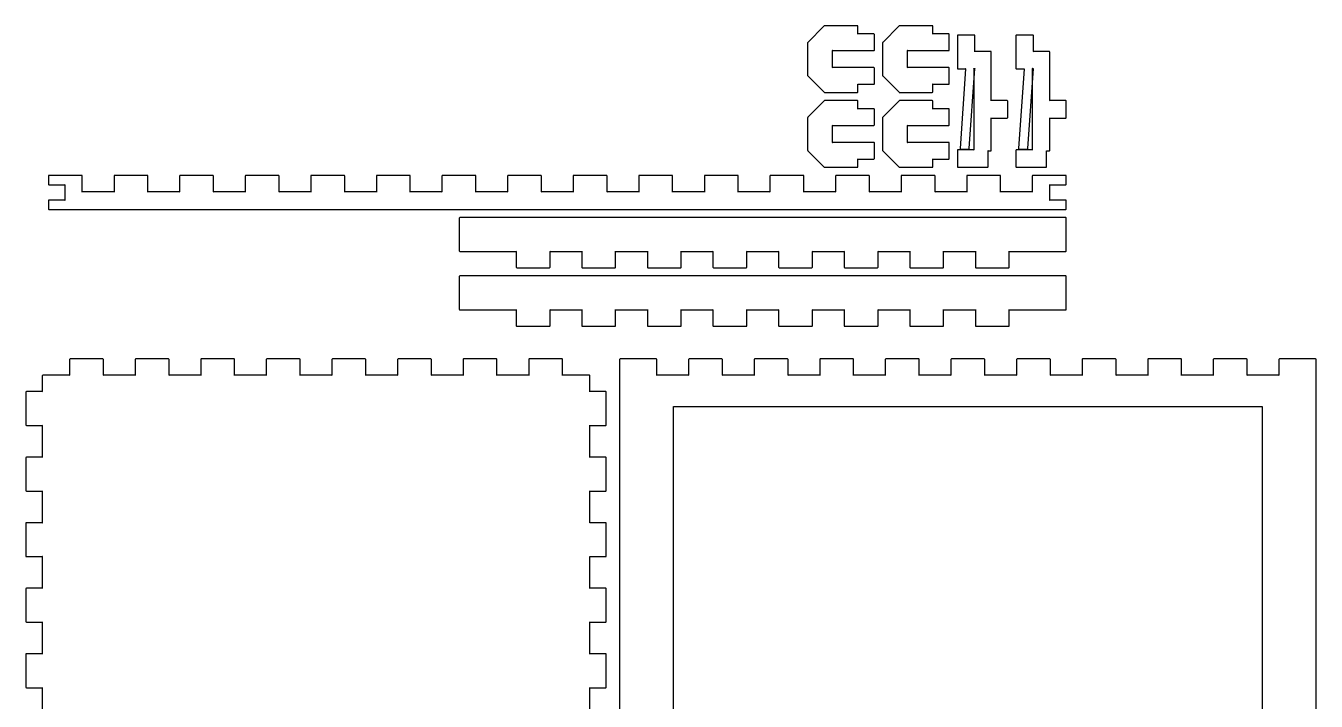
# Model space of a CAD drawing. Extents: x 10 to 462, y 22 to 354.
# Drawn here: x 225.7 to 461.8, y 145.2 to 268.9 of the extents above; entities that cross this region are included whole.
import ezdxf

# ---------------------------------------------------------------- set-up
doc = ezdxf.new("R2010")
doc.units = 0
doc.layers.get('0').update_dxf_attribs({"linetype": 'CONTINUOUS'})

msp = doc.modelspace()

# ---------------------------------------------------------------- linework, layer by layer
at = {"color": 7}
for p, q in [((371.763041, 268.836793), (368.763041, 265.836793)), ((377.834041, 268.866793), (371.834041, 268.866793)), ((377.934041, 267.366793), (377.934041, 268.766793)), ((380.83404, 267.366793), (377.934041, 267.366793)), ((380.93404, 264.416793), (380.93404, 267.266793)), ((385.46304, 268.836793), (382.46304, 265.836793)), ((391.53404, 268.866793), (385.53404, 268.866793)), ((391.63404, 267.366793), (391.63404, 268.766793)), ((394.53404, 267.366793), (391.63404, 267.366793)), ((394.63404, 264.416793), (394.63404, 267.266793)), ((396.13404, 267.066793), (396.13404, 261.066793)), ((399.23404, 267.166793), (396.23404, 267.166793)), ((399.33404, 264.166793), (399.33404, 267.066793)), ((406.83404, 267.066793), (406.83404, 261.066793)), ((409.93404, 267.166793), (406.93404, 267.166793)), ((410.03404, 264.166793), (410.03404, 267.066793)), ((368.734041, 265.766793), (368.734041, 259.766794)), ((382.43404, 265.766793), (382.43404, 259.766794)), ((373.284041, 261.216793), (373.284041, 264.316793)), ((373.284041, 264.316793), (380.83404, 264.316793)), ((386.98404, 261.216793), (386.98404, 264.316793)), ((386.98404, 264.316793), (394.53404, 264.316793)), ((402.23404, 264.166793), (399.33404, 264.166793)), ((402.33404, 255.166794), (402.33404, 264.066793)), ((412.93404, 264.166793), (410.03404, 264.166793)), ((413.03404, 255.166794), (413.03404, 264.066793)), ((368.763041, 259.695794), (371.763041, 256.695794)), ((380.83404, 261.216793), (373.284041, 261.216793)), ((380.93404, 258.266794), (380.93404, 261.116793)), ((382.46304, 259.695794), (385.46304, 256.695794)), ((394.53404, 261.216793), (386.98404, 261.216793)), ((394.63404, 258.266794), (394.63404, 261.116793)), ((396.23404, 260.966793), (397.62704, 260.966793)), ((397.62704, 260.966793), (396.60904, 246.408794)), ((398.30804, 246.395794), (399.33404, 261.059793)), ((399.13404, 261.066793), (399.13404, 246.166794)), ((406.93404, 260.966793), (408.32704, 260.966793)), ((408.32704, 260.966793), (407.30904, 246.408794)), ((409.00804, 246.395794), (410.03404, 261.059793)), ((409.83404, 261.066793), (409.83404, 246.166794)), ((377.934041, 256.766794), (377.934041, 258.166794)), ((377.934041, 258.166794), (380.83404, 258.166794)), ((380.93404, 258.266794), (380.93404, 258.266794)), ((391.63404, 256.766794), (391.63404, 258.166794)), ((391.63404, 258.166794), (394.53404, 258.166794)), ((394.63404, 258.266794), (394.63404, 258.266794)), ((371.763041, 255.136794), (368.763041, 252.136794)), ((371.834041, 256.666794), (377.834041, 256.666794)), ((377.834041, 255.166794), (371.834041, 255.166794)), ((377.934041, 253.666794), (377.934041, 255.066794)), ((385.46304, 255.136794), (382.46304, 252.136794)), ((385.53404, 256.666794), (391.53404, 256.666794)), ((391.53404, 255.166794), (385.53404, 255.166794)), ((391.63404, 253.666794), (391.63404, 255.066794)), ((405.23404, 255.166794), (402.33404, 255.166794)), ((405.33404, 252.066794), (405.33404, 255.066794)), ((415.93404, 255.166794), (413.03404, 255.166794)), ((416.03404, 252.066794), (416.03404, 255.066794)), ((380.83404, 253.666794), (377.934041, 253.666794)), ((380.93404, 250.716794), (380.93404, 253.566794)), ((394.53404, 253.666794), (391.63404, 253.666794)), ((394.63404, 250.716794), (394.63404, 253.566794)), ((368.734041, 252.066794), (368.734041, 246.066794)), ((373.284041, 247.516794), (373.284041, 250.616794)), ((373.284041, 250.616794), (380.83404, 250.616794)), ((382.43404, 252.066794), (382.43404, 246.066794)), ((386.98404, 247.516794), (386.98404, 250.616794)), ((386.98404, 250.616794), (394.53404, 250.616794)), ((402.33404, 246.066794), (402.33404, 251.966794)), ((402.33404, 251.966794), (405.23404, 251.966794)), ((413.03404, 246.066794), (413.03404, 251.966794)), ((413.03404, 251.966794), (415.93404, 251.966794)), ((368.763041, 245.995794), (371.763041, 242.995794)), ((380.83404, 247.516794), (373.284041, 247.516794)), ((380.93404, 244.566794), (380.93404, 247.416794)), ((382.46304, 245.995794), (385.46304, 242.995794)), ((394.53404, 247.516794), (386.98404, 247.516794)), ((394.63404, 244.566794), (394.63404, 247.416794)), ((396.13404, 246.066794), (396.13404, 243.066794)), ((399.13404, 246.166794), (396.23404, 246.166794)), ((396.70904, 246.302794), (398.20904, 246.302794)), ((401.73404, 243.066794), (401.73404, 245.966794)), ((401.73404, 245.966794), (402.23404, 245.966794)), ((406.83404, 246.066794), (406.83404, 243.066794)), ((409.83404, 246.166794), (406.93404, 246.166794)), ((407.40904, 246.302794), (408.90904, 246.302794)), ((412.43404, 243.066794), (412.43404, 245.966794)), ((412.43404, 245.966794), (412.93404, 245.966794)), ((377.934041, 243.066794), (377.934041, 244.466794)), ((377.934041, 244.466794), (380.83404, 244.466794)), ((380.93404, 244.566794), (380.93404, 244.566794)), ((391.63404, 243.066794), (391.63404, 244.466794)), ((391.63404, 244.466794), (394.53404, 244.466794)), ((394.63404, 244.566794), (394.63404, 244.566794)), ((229.834048, 241.366794), (229.834048, 239.866794)), ((232.934048, 241.466794), (229.934048, 241.466794)), ((235.934048, 241.466794), (232.934048, 241.466794)), ((236.034048, 238.466794), (236.034048, 241.366794)), ((241.834048, 241.366794), (241.834048, 238.466794)), ((247.934048, 241.466794), (241.934048, 241.466794)), ((248.034048, 238.466794), (248.034048, 241.366794)), ((253.834048, 241.366794), (253.834048, 238.466794)), ((259.934048, 241.466794), (253.934048, 241.466794)), ((260.034048, 238.466794), (260.034048, 241.366794)), ((265.834047, 241.366794), (265.834047, 238.466794)), ((271.934047, 241.466794), (265.934047, 241.466794)), ((272.034047, 238.466794), (272.034047, 241.366794)), ((277.834047, 241.366794), (277.834047, 238.466794)), ((283.934047, 241.466794), (277.934047, 241.466794)), ((284.034047, 238.466794), (284.034047, 241.366794)), ((289.834045, 241.366794), (289.834045, 238.466794)), ((295.934045, 241.466794), (289.934045, 241.466794)), ((296.034045, 238.466794), (296.034045, 241.366794)), ((301.834044, 241.366794), (301.834044, 238.466794)), ((307.934044, 241.466794), (301.934044, 241.466794)), ((308.034044, 238.466794), (308.034044, 241.366794)), ((313.834044, 241.366794), (313.834044, 238.466794)), ((319.934044, 241.466794), (313.934044, 241.466794)), ((320.034044, 238.466794), (320.034044, 241.366794)), ((325.834044, 241.366794), (325.834044, 238.466794)), ((331.934044, 241.466794), (325.934044, 241.466794)), ((332.034044, 238.466794), (332.034044, 241.366794)), ((337.834044, 241.366794), (337.834044, 238.466794)), ((343.934043, 241.466794), (337.934044, 241.466794)), ((344.034043, 238.466794), (344.034043, 241.366794)), ((349.834043, 241.366794), (349.834043, 238.466794)), ((355.934041, 241.466794), (349.934043, 241.466794)), ((356.034041, 238.466794), (356.034041, 241.366794)), ((361.834041, 241.366794), (361.834041, 238.466794)), ((367.934041, 241.466794), (361.934041, 241.466794)), ((368.034041, 238.466794), (368.034041, 241.366794)), ((371.834041, 242.966794), (377.834041, 242.966794)), ((373.834041, 241.366794), (373.834041, 238.466794)), ((379.934041, 241.466794), (373.934041, 241.466794)), ((380.034041, 238.466794), (380.034041, 241.366794)), ((385.53404, 242.966794), (391.53404, 242.966794)), ((385.83404, 241.366794), (385.83404, 238.466794)), ((391.93404, 241.466794), (385.93404, 241.466794)), ((392.03404, 238.466794), (392.03404, 241.366794)), ((396.23404, 242.966794), (401.63404, 242.966794)), ((397.83404, 241.366794), (397.83404, 238.466794)), ((403.93404, 241.466794), (397.93404, 241.466794)), ((401.73404, 243.066794), (401.73404, 243.066794)), ((404.03404, 238.466794), (404.03404, 241.366794)), ((406.93404, 242.966794), (412.33404, 242.966794)), ((409.83404, 241.366794), (409.83404, 238.466794)), ((412.93404, 241.466794), (409.93404, 241.466794)), ((412.43404, 243.066794), (412.43404, 243.066794)), ((415.93404, 241.466794), (412.93404, 241.466794)), ((416.03404, 239.866794), (416.03404, 241.366794)), ((229.934048, 239.766794), (232.834048, 239.766794)), ((232.834048, 239.766794), (232.834048, 236.966794)), ((241.834048, 238.466794), (236.034048, 238.466794)), ((253.834048, 238.466794), (248.034048, 238.466794)), ((265.834047, 238.466794), (260.034048, 238.466794)), ((277.834047, 238.466794), (272.034047, 238.466794)), ((289.834045, 238.466794), (284.034047, 238.466794)), ((301.834044, 238.466794), (296.034045, 238.466794)), ((313.834044, 238.466794), (308.034044, 238.466794)), ((325.834044, 238.466794), (320.034044, 238.466794)), ((337.834044, 238.466794), (332.034044, 238.466794)), ((349.834043, 238.466794), (344.034043, 238.466794)), ((361.834041, 238.466794), (356.034041, 238.466794)), ((373.834041, 238.466794), (368.034041, 238.466794)), ((385.83404, 238.466794), (380.034041, 238.466794)), ((397.83404, 238.466794), (392.03404, 238.466794)), ((409.83404, 238.466794), (404.03404, 238.466794)), ((413.03404, 236.966794), (413.03404, 239.766794)), ((413.03404, 239.766794), (415.93404, 239.766794)), ((229.834048, 236.866794), (229.834048, 235.366794)), ((232.834048, 236.966794), (229.934048, 236.966794)), ((415.93404, 236.966794), (413.03404, 236.966794)), ((416.03404, 235.366794), (416.03404, 236.866794)), ((229.934048, 235.266794), (232.934048, 235.266794)), ((232.934048, 235.266794), (412.93404, 235.266794)), ((308.084044, 233.766794), (305.084044, 233.766794)), ((412.93404, 233.766794), (308.084044, 233.766794)), ((412.93404, 235.266794), (415.93404, 235.266794)), ((415.93404, 233.766794), (412.93404, 233.766794)), ((304.984044, 233.666794), (304.984044, 227.666794)), ((416.03404, 227.666794), (416.03404, 233.666794)), ((305.084044, 227.566794), (308.084044, 227.566794)), ((308.084044, 227.566794), (315.409044, 227.566794)), ((315.409044, 227.566794), (315.409044, 224.666794)), ((321.609044, 224.666794), (321.609044, 227.566794)), ((321.609044, 227.566794), (327.409044, 227.566794)), ((327.409044, 227.566794), (327.409044, 224.666794)), ((333.609044, 224.666794), (333.609044, 227.566794)), ((333.609044, 227.566794), (339.409044, 227.566794)), ((339.409044, 227.566794), (339.409044, 224.666794)), ((345.609043, 224.666794), (345.609043, 227.566794)), ((345.609043, 227.566794), (351.409043, 227.566794)), ((351.409043, 227.566794), (351.409043, 224.666794)), ((357.609041, 224.666794), (357.609041, 227.566794)), ((357.609041, 227.566794), (363.409041, 227.566794)), ((363.409041, 227.566794), (363.409041, 224.666794)), ((369.609041, 224.666794), (369.609041, 227.566794)), ((369.609041, 227.566794), (375.409041, 227.566794)), ((375.409041, 227.566794), (375.409041, 224.666794)), ((381.60904, 224.666794), (381.60904, 227.566794)), ((381.60904, 227.566794), (387.40904, 227.566794)), ((387.40904, 227.566794), (387.40904, 224.666794)), ((393.60904, 224.666794), (393.60904, 227.566794)), ((393.60904, 227.566794), (399.40904, 227.566794)), ((399.40904, 227.566794), (399.40904, 224.666794)), ((405.60904, 224.666794), (405.60904, 227.566794)), ((405.60904, 227.566794), (412.93404, 227.566794)), ((412.93404, 227.566794), (415.93404, 227.566794)), ((315.509044, 224.566794), (321.509044, 224.566794)), ((327.509044, 224.566794), (333.509044, 224.566794)), ((339.509044, 224.566794), (345.509043, 224.566794)), ((351.509043, 224.566794), (357.509041, 224.566794)), ((363.509041, 224.566794), (369.509041, 224.566794)), ((375.509041, 224.566794), (381.50904, 224.566794)), ((387.50904, 224.566794), (393.50904, 224.566794)), ((399.50904, 224.566794), (405.50904, 224.566794)), ((304.984044, 222.966794), (304.984044, 216.966795)), ((308.084044, 223.066794), (305.084044, 223.066794)), ((412.93404, 223.066794), (308.084044, 223.066794)), ((415.93404, 223.066794), (412.93404, 223.066794)), ((416.03404, 216.966795), (416.03404, 222.966794)), ((305.084044, 216.866795), (308.084044, 216.866795)), ((308.084044, 216.866795), (315.409044, 216.866795)), ((315.409044, 216.866795), (315.409044, 213.966795)), ((321.609044, 213.966795), (321.609044, 216.866795)), ((321.609044, 216.866795), (327.409044, 216.866795)), ((327.409044, 216.866795), (327.409044, 213.966795)), ((333.609044, 213.966795), (333.609044, 216.866795)), ((333.609044, 216.866795), (339.409044, 216.866795)), ((339.409044, 216.866795), (339.409044, 213.966795)), ((345.609043, 213.966795), (345.609043, 216.866795)), ((345.609043, 216.866795), (351.409043, 216.866795)), ((351.409043, 216.866795), (351.409043, 213.966795)), ((357.609041, 213.966795), (357.609041, 216.866795)), ((357.609041, 216.866795), (363.409041, 216.866795)), ((363.409041, 216.866795), (363.409041, 213.966795)), ((369.609041, 213.966795), (369.609041, 216.866795)), ((369.609041, 216.866795), (375.409041, 216.866795)), ((375.409041, 216.866795), (375.409041, 213.966795)), ((381.60904, 213.966795), (381.60904, 216.866795)), ((381.60904, 216.866795), (387.40904, 216.866795)), ((387.40904, 216.866795), (387.40904, 213.966795)), ((393.60904, 213.966795), (393.60904, 216.866795)), ((393.60904, 216.866795), (399.40904, 216.866795)), ((399.40904, 216.866795), (399.40904, 213.966795)), ((405.60904, 213.966795), (405.60904, 216.866795)), ((405.60904, 216.866795), (412.93404, 216.866795)), ((412.93404, 216.866795), (415.93404, 216.866795)), ((315.509044, 213.866795), (321.509044, 213.866795)), ((327.509044, 213.866795), (333.509044, 213.866795)), ((339.509044, 213.866795), (345.509043, 213.866795)), ((351.509043, 213.866795), (357.509041, 213.866795)), ((363.509041, 213.866795), (369.509041, 213.866795)), ((375.509041, 213.866795), (381.50904, 213.866795)), ((387.50904, 213.866795), (393.50904, 213.866795)), ((399.50904, 213.866795), (405.50904, 213.866795)), ((233.699994, 207.799985), (233.699994, 204.899985)), ((239.799994, 207.899985), (233.799994, 207.899985)), ((239.899994, 204.899985), (239.899994, 207.799985)), ((245.699994, 207.799985), (245.699994, 204.899985)), ((251.799994, 207.899985), (245.799994, 207.899985)), ((251.899994, 204.899985), (251.899994, 207.799985)), ((257.699994, 207.799985), (257.699994, 204.899985)), ((263.799993, 207.899985), (257.799994, 207.899985)), ((263.899993, 204.899985), (263.899993, 207.799985)), ((269.699993, 207.799985), (269.699993, 204.899985)), ((275.799993, 207.899985), (269.799993, 207.899985)), ((275.899993, 204.899985), (275.899993, 207.799985)), ((281.699993, 207.799985), (281.699993, 204.899985)), ((287.799993, 207.899985), (281.799993, 207.899985)), ((287.899993, 204.899985), (287.899993, 207.799985)), ((293.699993, 207.799985), (293.699993, 204.899985)), ((299.799993, 207.899985), (293.799993, 207.899985)), ((299.899993, 204.899985), (299.899993, 207.799985)), ((305.699992, 207.799985), (305.699992, 204.899985)), ((311.799992, 207.899985), (305.799992, 207.899985)), ((311.899992, 204.899985), (311.899992, 207.799985)), ((317.699992, 207.799985), (317.699992, 204.899985)), ((323.799992, 207.899985), (317.799992, 207.899985)), ((323.899992, 204.899985), (323.899992, 207.799985)), ((228.699994, 204.799985), (228.699994, 201.899985)), ((233.699994, 204.899985), (228.799994, 204.899985)), ((245.699994, 204.899985), (239.899994, 204.899985)), ((257.699994, 204.899985), (251.899994, 204.899985)), ((269.699993, 204.899985), (263.899993, 204.899985)), ((281.699993, 204.899985), (275.899993, 204.899985)), ((293.699993, 204.899985), (287.899993, 204.899985)), ((305.699992, 204.899985), (299.899993, 204.899985)), ((317.699992, 204.899985), (311.899992, 204.899985)), ((328.799992, 204.899985), (323.899992, 204.899985)), ((328.899992, 201.899985), (328.899992, 204.799985)), ((225.699994, 201.799985), (225.699994, 195.799985)), ((228.699994, 201.899985), (225.799994, 201.899985)), ((331.799992, 201.899985), (328.899992, 201.899985)), ((331.899992, 195.799985), (331.899992, 201.799985)), ((225.799994, 195.699985), (228.699994, 195.699985)), ((228.699994, 195.699985), (228.699994, 189.899985)), ((328.899992, 189.899985), (328.899992, 195.699985)), ((328.899992, 195.699985), (331.799992, 195.699985)), ((225.699994, 189.799985), (225.699994, 183.799985)), ((228.699994, 189.899985), (225.799994, 189.899985)), ((331.799992, 189.899985), (328.899992, 189.899985)), ((331.899992, 183.799985), (331.899992, 189.799985)), ((225.799994, 183.699985), (228.699994, 183.699985)), ((228.699994, 183.699985), (228.699994, 177.899986)), ((328.899992, 177.899986), (328.899992, 183.699985)), ((328.899992, 183.699985), (331.799992, 183.699985)), ((225.699994, 177.799986), (225.699994, 171.799986)), ((228.699994, 177.899986), (225.799994, 177.899986)), ((331.799992, 177.899986), (328.899992, 177.899986)), ((331.899992, 171.799986), (331.899992, 177.799986)), ((225.799994, 171.699986), (228.699994, 171.699986)), ((228.699994, 171.699986), (228.699994, 165.899986)), ((328.899992, 165.899986), (328.899992, 171.699986)), ((328.899992, 171.699986), (331.799992, 171.699986)), ((225.699994, 165.799986), (225.699994, 159.799986)), ((228.699994, 165.899986), (225.799994, 165.899986)), ((331.799992, 165.899986), (328.899992, 165.899986)), ((331.899992, 159.799986), (331.899992, 165.799986)), ((225.799994, 159.699986), (228.699994, 159.699986)), ((228.699994, 159.699986), (228.699994, 153.899986)), ((328.899992, 153.899986), (328.899992, 159.699986)), ((328.899992, 159.699986), (331.799992, 159.699986)), ((225.699994, 153.799986), (225.699994, 147.799986)), ((228.699994, 153.899986), (225.799994, 153.899986)), ((331.799992, 153.899986), (328.899992, 153.899986)), ((331.899992, 147.799986), (331.899992, 153.799986)), ((225.799994, 147.699986), (228.699994, 147.699986)), ((228.699994, 147.699986), (228.699994, 141.899986)), ((328.899992, 141.899986), (328.899992, 147.699986)), ((328.899992, 147.699986), (331.799992, 147.699986))]:
    msp.add_line(p, q, dxfattribs=at)
at = {"color": 1}
for p, q in [((334.320812, 207.799985), (334.320812, 204.799985)), ((337.420812, 207.899985), (334.420812, 207.899985)), ((341.042811, 207.899985), (337.420812, 207.899985)), ((341.142811, 204.899985), (341.142811, 207.799985)), ((346.942811, 207.799985), (346.942811, 204.899985)), ((353.042811, 207.899985), (347.042811, 207.899985)), ((353.142811, 204.899985), (353.142811, 207.799985)), ((358.942811, 207.799985), (358.942811, 204.899985)), ((365.042811, 207.899985), (359.042811, 207.899985)), ((365.142811, 204.899985), (365.142811, 207.799985)), ((370.942811, 207.799985), (370.942811, 204.899985)), ((377.042811, 207.899985), (371.042811, 207.899985)), ((377.142811, 204.899985), (377.142811, 207.799985)), ((382.94281, 207.799985), (382.94281, 204.899985)), ((389.04281, 207.899985), (383.04281, 207.899985)), ((389.14281, 204.899985), (389.14281, 207.799985)), ((394.94281, 207.799985), (394.94281, 204.899985)), ((401.04281, 207.899985), (395.04281, 207.899985)), ((401.14281, 204.899985), (401.14281, 207.799985)), ((406.94281, 207.799985), (406.94281, 204.899985)), ((413.04281, 207.899985), (407.04281, 207.899985)), ((413.14281, 204.899985), (413.14281, 207.799985)), ((418.94281, 207.799985), (418.94281, 204.899985)), ((425.042809, 207.899985), (419.04281, 207.899985)), ((425.142809, 204.899985), (425.142809, 207.799985)), ((430.942809, 207.799985), (430.942809, 204.899985)), ((437.042809, 207.899985), (431.042809, 207.899985)), ((437.142809, 204.899985), (437.142809, 207.799985)), ((442.942809, 207.799985), (442.942809, 204.899985)), ((449.042809, 207.899985), (443.042809, 207.899985)), ((449.142809, 204.899985), (449.142809, 207.799985)), ((454.942809, 207.799985), (454.942809, 204.899985)), ((458.664809, 207.899985), (455.042809, 207.899985)), ((461.664808, 207.899985), (458.664809, 207.899985)), ((461.764808, 204.799985), (461.764808, 207.799985)), ((334.320812, 204.799985), (334.320812, 24.799989)), ((346.942811, 204.899985), (341.142811, 204.899985)), ((358.942811, 204.899985), (353.142811, 204.899985)), ((370.942811, 204.899985), (365.142811, 204.899985)), ((382.94281, 204.899985), (377.142811, 204.899985)), ((394.94281, 204.899985), (389.14281, 204.899985)), ((406.94281, 204.899985), (401.14281, 204.899985)), ((418.94281, 204.899985), (413.14281, 204.899985)), ((430.942809, 204.899985), (425.142809, 204.899985)), ((442.942809, 204.899985), (437.142809, 204.899985)), ((454.942809, 204.899985), (449.142809, 204.899985)), ((461.764808, 24.799989), (461.764808, 204.799985)), ((344.195731, 199.147055), (451.889899, 199.147055)), ((344.195731, 30.452909), (344.195731, 199.147055)), ((451.889899, 199.147055), (451.889899, 30.452909))]:
    msp.add_line(p, q, dxfattribs=at)
at = {"color": 7}
for points in [[(371.834041, 268.866793), (371.807041, 268.866793), (371.782041, 268.855793), (371.763041, 268.836793)], [(377.934041, 268.766793), (377.934041, 268.821793), (377.889041, 268.866793), (377.834041, 268.866793)], [(377.934041, 267.366793), (377.834041, 267.366793), (377.934041, 267.266793), (377.934041, 267.366793)], [(380.93404, 267.266793), (380.93404, 267.321793), (380.88904, 267.366793), (380.83404, 267.366793)], [(385.53404, 268.866793), (385.50704, 268.866793), (385.48204, 268.855793), (385.46304, 268.836793)], [(391.63404, 268.766793), (391.63404, 268.821793), (391.58904, 268.866793), (391.53404, 268.866793)], [(391.63404, 267.366793), (391.53404, 267.366793), (391.63404, 267.266793), (391.63404, 267.366793)], [(394.63404, 267.266793), (394.63404, 267.321793), (394.58904, 267.366793), (394.53404, 267.366793)], [(396.23404, 267.166793), (396.17904, 267.166793), (396.13404, 267.121793), (396.13404, 267.066793)], [(399.33404, 267.066793), (399.33404, 267.121793), (399.28904, 267.166793), (399.23404, 267.166793)], [(406.93404, 267.166793), (406.87904, 267.166793), (406.83404, 267.121793), (406.83404, 267.066793)], [(410.03404, 267.066793), (410.03404, 267.121793), (409.98904, 267.166793), (409.93404, 267.166793)], [(368.763041, 265.836793), (368.745041, 265.818793), (368.734041, 265.792793), (368.734041, 265.766793)], [(373.284041, 264.316793), (373.284041, 264.416793), (373.184041, 264.316793), (373.284041, 264.316793)], [(380.83404, 264.316793), (380.88904, 264.316793), (380.93404, 264.360793), (380.93404, 264.416793)], [(382.46304, 265.836793), (382.44504, 265.818793), (382.43404, 265.792793), (382.43404, 265.766793)], [(386.98404, 264.316793), (386.98404, 264.416793), (386.88404, 264.316793), (386.98404, 264.316793)], [(394.53404, 264.316793), (394.58904, 264.316793), (394.63404, 264.360793), (394.63404, 264.416793)], [(399.33404, 264.166793), (399.23404, 264.166793), (399.33404, 264.066793), (399.33404, 264.166793)], [(402.33404, 264.066793), (402.33404, 264.121793), (402.28904, 264.166793), (402.23404, 264.166793)], [(410.03404, 264.166793), (409.93404, 264.166793), (410.03404, 264.066793), (410.03404, 264.166793)], [(413.03404, 264.066793), (413.03404, 264.121793), (412.98904, 264.166793), (412.93404, 264.166793)], [(368.734041, 259.766794), (368.734041, 259.739794), (368.745041, 259.714794), (368.763041, 259.695794)], [(373.284041, 261.216793), (373.184041, 261.216793), (373.284041, 261.116793), (373.284041, 261.216793)], [(380.93404, 261.116793), (380.93404, 261.171793), (380.88904, 261.216793), (380.83404, 261.216793)], [(382.43404, 259.766794), (382.43404, 259.739794), (382.44504, 259.714794), (382.46304, 259.695794)], [(386.98404, 261.216793), (386.88404, 261.216793), (386.98404, 261.116793), (386.98404, 261.216793)], [(394.63404, 261.116793), (394.63404, 261.171793), (394.58904, 261.216793), (394.53404, 261.216793)], [(396.13404, 261.066793), (396.13404, 261.010793), (396.17904, 260.966793), (396.23404, 260.966793)], [(397.62704, 260.966793), (397.73404, 260.966793), (397.63404, 261.073793), (397.62704, 260.966793)], [(399.15204, 261.008793), (399.14004, 261.025793), (399.13404, 261.045793), (399.13404, 261.066793)], [(399.20004, 260.971793), (399.18104, 260.978793), (399.16404, 260.991793), (399.15204, 261.008793)], [(399.26104, 260.969793), (399.24104, 260.964793), (399.22004, 260.965793), (399.20004, 260.971793)], [(399.31104, 261.002793), (399.29804, 260.987793), (399.28104, 260.975793), (399.26104, 260.969793)], [(399.33404, 261.059793), (399.33204, 261.038793), (399.32504, 261.018793), (399.31104, 261.002793)], [(406.83404, 261.066793), (406.83404, 261.010793), (406.87904, 260.966793), (406.93404, 260.966793)], [(408.32704, 260.966793), (408.43404, 260.966793), (408.33404, 261.073793), (408.32704, 260.966793)], [(409.85204, 261.008793), (409.84004, 261.025793), (409.83404, 261.045793), (409.83404, 261.066793)], [(409.90004, 260.971793), (409.88104, 260.978793), (409.86404, 260.991793), (409.85204, 261.008793)], [(409.96104, 260.969793), (409.94104, 260.964793), (409.92004, 260.965793), (409.90004, 260.971793)], [(410.01104, 261.002793), (409.99804, 260.987793), (409.98104, 260.975793), (409.96104, 260.969793)], [(410.03404, 261.059793), (410.03204, 261.038793), (410.02504, 261.018793), (410.01104, 261.002793)], [(377.934041, 258.166794), (377.934041, 258.266794), (377.834041, 258.166794), (377.934041, 258.166794)], [(380.83404, 258.166794), (380.88904, 258.166794), (380.93404, 258.210794), (380.93404, 258.266794)], [(391.63404, 258.166794), (391.63404, 258.266794), (391.53404, 258.166794), (391.63404, 258.166794)], [(394.53404, 258.166794), (394.58904, 258.166794), (394.63404, 258.210794), (394.63404, 258.266794)], [(371.763041, 256.695794), (371.782041, 256.676794), (371.807041, 256.666794), (371.834041, 256.666794)], [(371.834041, 255.166794), (371.807041, 255.166794), (371.782041, 255.155794), (371.763041, 255.136794)], [(377.834041, 256.666794), (377.889041, 256.666794), (377.934041, 256.710794), (377.934041, 256.766794)], [(377.934041, 255.066794), (377.934041, 255.121794), (377.889041, 255.166794), (377.834041, 255.166794)], [(385.46304, 256.695794), (385.48204, 256.676794), (385.50704, 256.666794), (385.53404, 256.666794)], [(385.53404, 255.166794), (385.50704, 255.166794), (385.48204, 255.155794), (385.46304, 255.136794)], [(391.53404, 256.666794), (391.58904, 256.666794), (391.63404, 256.710794), (391.63404, 256.766794)], [(391.63404, 255.066794), (391.63404, 255.121794), (391.58904, 255.166794), (391.53404, 255.166794)], [(402.33404, 255.166794), (402.23404, 255.166794), (402.33404, 255.066794), (402.33404, 255.166794)], [(405.33404, 255.066794), (405.33404, 255.121794), (405.28904, 255.166794), (405.23404, 255.166794)], [(413.03404, 255.166794), (412.93404, 255.166794), (413.03404, 255.066794), (413.03404, 255.166794)], [(416.03404, 255.066794), (416.03404, 255.121794), (415.98904, 255.166794), (415.93404, 255.166794)], [(377.934041, 253.666794), (377.834041, 253.666794), (377.934041, 253.566794), (377.934041, 253.666794)], [(380.93404, 253.566794), (380.93404, 253.621794), (380.88904, 253.666794), (380.83404, 253.666794)], [(391.63404, 253.666794), (391.53404, 253.666794), (391.63404, 253.566794), (391.63404, 253.666794)], [(394.63404, 253.566794), (394.63404, 253.621794), (394.58904, 253.666794), (394.53404, 253.666794)], [(368.763041, 252.136794), (368.745041, 252.118794), (368.734041, 252.092794), (368.734041, 252.066794)], [(373.284041, 250.616794), (373.284041, 250.716794), (373.184041, 250.616794), (373.284041, 250.616794)], [(380.83404, 250.616794), (380.88904, 250.616794), (380.93404, 250.660794), (380.93404, 250.716794)], [(382.46304, 252.136794), (382.44504, 252.118794), (382.43404, 252.092794), (382.43404, 252.066794)], [(386.98404, 250.616794), (386.98404, 250.716794), (386.88404, 250.616794), (386.98404, 250.616794)], [(394.53404, 250.616794), (394.58904, 250.616794), (394.63404, 250.660794), (394.63404, 250.716794)], [(402.33404, 251.966794), (402.33404, 252.066794), (402.23404, 251.966794), (402.33404, 251.966794)], [(405.23404, 251.966794), (405.28904, 251.966794), (405.33404, 252.010794), (405.33404, 252.066794)], [(413.03404, 251.966794), (413.03404, 252.066794), (412.93404, 251.966794), (413.03404, 251.966794)], [(415.93404, 251.966794), (415.98904, 251.966794), (416.03404, 252.010794), (416.03404, 252.066794)], [(368.734041, 246.066794), (368.734041, 246.039794), (368.745041, 246.014794), (368.763041, 245.995794)], [(373.284041, 247.516794), (373.184041, 247.516794), (373.284041, 247.416794), (373.284041, 247.516794)], [(380.93404, 247.416794), (380.93404, 247.471794), (380.88904, 247.516794), (380.83404, 247.516794)], [(382.43404, 246.066794), (382.43404, 246.039794), (382.44504, 246.014794), (382.46304, 245.995794)], [(386.98404, 247.516794), (386.88404, 247.516794), (386.98404, 247.416794), (386.98404, 247.516794)], [(394.63404, 247.416794), (394.63404, 247.471794), (394.58904, 247.516794), (394.53404, 247.516794)], [(396.23404, 246.166794), (396.17904, 246.166794), (396.13404, 246.121794), (396.13404, 246.066794)], [(396.60904, 246.408794), (396.60504, 246.351794), (396.65104, 246.302794), (396.70904, 246.302794)], [(398.20904, 246.302794), (398.26104, 246.302794), (398.30504, 246.342794), (398.30804, 246.395794)], [(399.13404, 246.166794), (399.13404, 246.066794), (399.23404, 246.166794), (399.13404, 246.166794)], [(401.73404, 245.966794), (401.73404, 246.066794), (401.63404, 245.966794), (401.73404, 245.966794)], [(402.23404, 245.966794), (402.28904, 245.966794), (402.33404, 246.010794), (402.33404, 246.066794)], [(406.93404, 246.166794), (406.87904, 246.166794), (406.83404, 246.121794), (406.83404, 246.066794)], [(407.30904, 246.408794), (407.30504, 246.351794), (407.35104, 246.302794), (407.40904, 246.302794)], [(408.90904, 246.302794), (408.96104, 246.302794), (409.00504, 246.342794), (409.00804, 246.395794)], [(409.83404, 246.166794), (409.83404, 246.066794), (409.93404, 246.166794), (409.83404, 246.166794)], [(412.43404, 245.966794), (412.43404, 246.066794), (412.33404, 245.966794), (412.43404, 245.966794)], [(412.93404, 245.966794), (412.98904, 245.966794), (413.03404, 246.010794), (413.03404, 246.066794)], [(377.934041, 244.466794), (377.934041, 244.566794), (377.834041, 244.466794), (377.934041, 244.466794)], [(380.83404, 244.466794), (380.88904, 244.466794), (380.93404, 244.510794), (380.93404, 244.566794)], [(391.63404, 244.466794), (391.63404, 244.566794), (391.53404, 244.466794), (391.63404, 244.466794)], [(394.53404, 244.466794), (394.58904, 244.466794), (394.63404, 244.510794), (394.63404, 244.566794)], [(229.934048, 241.466794), (229.879048, 241.466794), (229.834048, 241.421794), (229.834048, 241.366794)], [(236.034048, 241.366794), (236.034048, 241.421794), (235.989048, 241.466794), (235.934048, 241.466794)], [(241.934048, 241.466794), (241.879048, 241.466794), (241.834048, 241.421794), (241.834048, 241.366794)], [(248.034048, 241.366794), (248.034048, 241.421794), (247.989048, 241.466794), (247.934048, 241.466794)], [(253.934048, 241.466794), (253.879048, 241.466794), (253.834048, 241.421794), (253.834048, 241.366794)], [(260.034048, 241.366794), (260.034048, 241.421794), (259.989048, 241.466794), (259.934048, 241.466794)], [(265.934047, 241.466794), (265.879047, 241.466794), (265.834047, 241.421794), (265.834047, 241.366794)], [(272.034047, 241.366794), (272.034047, 241.421794), (271.989047, 241.466794), (271.934047, 241.466794)], [(277.934047, 241.466794), (277.879047, 241.466794), (277.834047, 241.421794), (277.834047, 241.366794)], [(284.034047, 241.366794), (284.034047, 241.421794), (283.989047, 241.466794), (283.934047, 241.466794)], [(289.934045, 241.466794), (289.879045, 241.466794), (289.834045, 241.421794), (289.834045, 241.366794)], [(296.034045, 241.366794), (296.034045, 241.421794), (295.989045, 241.466794), (295.934045, 241.466794)], [(301.934044, 241.466794), (301.879044, 241.466794), (301.834044, 241.421794), (301.834044, 241.366794)], [(308.034044, 241.366794), (308.034044, 241.421794), (307.989044, 241.466794), (307.934044, 241.466794)], [(313.934044, 241.466794), (313.879044, 241.466794), (313.834044, 241.421794), (313.834044, 241.366794)], [(320.034044, 241.366794), (320.034044, 241.421794), (319.989044, 241.466794), (319.934044, 241.466794)], [(325.934044, 241.466794), (325.879044, 241.466794), (325.834044, 241.421794), (325.834044, 241.366794)], [(332.034044, 241.366794), (332.034044, 241.421794), (331.989044, 241.466794), (331.934044, 241.466794)], [(337.934044, 241.466794), (337.879044, 241.466794), (337.834044, 241.421794), (337.834044, 241.366794)], [(344.034043, 241.366794), (344.034043, 241.421794), (343.989043, 241.466794), (343.934043, 241.466794)], [(349.934043, 241.466794), (349.879043, 241.466794), (349.834043, 241.421794), (349.834043, 241.366794)], [(356.034041, 241.366794), (356.034041, 241.421794), (355.989041, 241.466794), (355.934041, 241.466794)], [(361.934041, 241.466794), (361.879041, 241.466794), (361.834041, 241.421794), (361.834041, 241.366794)], [(368.034041, 241.366794), (368.034041, 241.421794), (367.989041, 241.466794), (367.934041, 241.466794)], [(371.763041, 242.995794), (371.782041, 242.976794), (371.807041, 242.966794), (371.834041, 242.966794)], [(373.934041, 241.466794), (373.879041, 241.466794), (373.834041, 241.421794), (373.834041, 241.366794)], [(377.834041, 242.966794), (377.889041, 242.966794), (377.934041, 243.010794), (377.934041, 243.066794)], [(380.034041, 241.366794), (380.034041, 241.421794), (379.989041, 241.466794), (379.934041, 241.466794)], [(385.46304, 242.995794), (385.48204, 242.976794), (385.50704, 242.966794), (385.53404, 242.966794)], [(385.93404, 241.466794), (385.87904, 241.466794), (385.83404, 241.421794), (385.83404, 241.366794)], [(391.53404, 242.966794), (391.58904, 242.966794), (391.63404, 243.010794), (391.63404, 243.066794)], [(392.03404, 241.366794), (392.03404, 241.421794), (391.98904, 241.466794), (391.93404, 241.466794)], [(396.13404, 243.066794), (396.13404, 243.010794), (396.17904, 242.966794), (396.23404, 242.966794)], [(397.93404, 241.466794), (397.87904, 241.466794), (397.83404, 241.421794), (397.83404, 241.366794)], [(401.63404, 242.966794), (401.68904, 242.966794), (401.73404, 243.010794), (401.73404, 243.066794)], [(404.03404, 241.366794), (404.03404, 241.421794), (403.98904, 241.466794), (403.93404, 241.466794)], [(406.83404, 243.066794), (406.83404, 243.010794), (406.87904, 242.966794), (406.93404, 242.966794)], [(409.93404, 241.466794), (409.87904, 241.466794), (409.83404, 241.421794), (409.83404, 241.366794)], [(412.33404, 242.966794), (412.38904, 242.966794), (412.43404, 243.010794), (412.43404, 243.066794)], [(416.03404, 241.366794), (416.03404, 241.421794), (415.98904, 241.466794), (415.93404, 241.466794)], [(229.834048, 239.866794), (229.834048, 239.810794), (229.879048, 239.766794), (229.934048, 239.766794)], [(232.834048, 239.766794), (232.934048, 239.766794), (232.834048, 239.866794), (232.834048, 239.766794)], [(236.034048, 238.466794), (235.934048, 238.466794), (236.034048, 238.366794), (236.034048, 238.466794)], [(241.834048, 238.466794), (241.834048, 238.366794), (241.934048, 238.466794), (241.834048, 238.466794)], [(248.034048, 238.466794), (247.934048, 238.466794), (248.034048, 238.366794), (248.034048, 238.466794)], [(253.834048, 238.466794), (253.834048, 238.366794), (253.934048, 238.466794), (253.834048, 238.466794)], [(260.034048, 238.466794), (259.934048, 238.466794), (260.034048, 238.366794), (260.034048, 238.466794)], [(265.834047, 238.466794), (265.834047, 238.366794), (265.934047, 238.466794), (265.834047, 238.466794)], [(272.034047, 238.466794), (271.934047, 238.466794), (272.034047, 238.366794), (272.034047, 238.466794)], [(277.834047, 238.466794), (277.834047, 238.366794), (277.934047, 238.466794), (277.834047, 238.466794)], [(284.034047, 238.466794), (283.934047, 238.466794), (284.034047, 238.366794), (284.034047, 238.466794)], [(289.834045, 238.466794), (289.834045, 238.366794), (289.934045, 238.466794), (289.834045, 238.466794)], [(296.034045, 238.466794), (295.934045, 238.466794), (296.034045, 238.366794), (296.034045, 238.466794)], [(301.834044, 238.466794), (301.834044, 238.366794), (301.934044, 238.466794), (301.834044, 238.466794)], [(308.034044, 238.466794), (307.934044, 238.466794), (308.034044, 238.366794), (308.034044, 238.466794)], [(313.834044, 238.466794), (313.834044, 238.366794), (313.934044, 238.466794), (313.834044, 238.466794)], [(320.034044, 238.466794), (319.934044, 238.466794), (320.034044, 238.366794), (320.034044, 238.466794)], [(325.834044, 238.466794), (325.834044, 238.366794), (325.934044, 238.466794), (325.834044, 238.466794)], [(332.034044, 238.466794), (331.934044, 238.466794), (332.034044, 238.366794), (332.034044, 238.466794)], [(337.834044, 238.466794), (337.834044, 238.366794), (337.934044, 238.466794), (337.834044, 238.466794)], [(344.034043, 238.466794), (343.934043, 238.466794), (344.034043, 238.366794), (344.034043, 238.466794)], [(349.834043, 238.466794), (349.834043, 238.366794), (349.934043, 238.466794), (349.834043, 238.466794)], [(356.034041, 238.466794), (355.934041, 238.466794), (356.034041, 238.366794), (356.034041, 238.466794)], [(361.834041, 238.466794), (361.834041, 238.366794), (361.934041, 238.466794), (361.834041, 238.466794)], [(368.034041, 238.466794), (367.934041, 238.466794), (368.034041, 238.366794), (368.034041, 238.466794)], [(373.834041, 238.466794), (373.834041, 238.366794), (373.934041, 238.466794), (373.834041, 238.466794)], [(380.034041, 238.466794), (379.934041, 238.466794), (380.034041, 238.366794), (380.034041, 238.466794)], [(385.83404, 238.466794), (385.83404, 238.366794), (385.93404, 238.466794), (385.83404, 238.466794)], [(392.03404, 238.466794), (391.93404, 238.466794), (392.03404, 238.366794), (392.03404, 238.466794)], [(397.83404, 238.466794), (397.83404, 238.366794), (397.93404, 238.466794), (397.83404, 238.466794)], [(404.03404, 238.466794), (403.93404, 238.466794), (404.03404, 238.366794), (404.03404, 238.466794)], [(409.83404, 238.466794), (409.83404, 238.366794), (409.93404, 238.466794), (409.83404, 238.466794)], [(413.03404, 239.766794), (413.03404, 239.866794), (412.93404, 239.766794), (413.03404, 239.766794)], [(415.93404, 239.766794), (415.98904, 239.766794), (416.03404, 239.810794), (416.03404, 239.866794)], [(229.934048, 236.966794), (229.879048, 236.966794), (229.834048, 236.921794), (229.834048, 236.866794)], [(232.834048, 236.966794), (232.834048, 236.866794), (232.934048, 236.966794), (232.834048, 236.966794)], [(413.03404, 236.966794), (412.93404, 236.966794), (413.03404, 236.866794), (413.03404, 236.966794)], [(416.03404, 236.866794), (416.03404, 236.921794), (415.98904, 236.966794), (415.93404, 236.966794)], [(229.834048, 235.366794), (229.834048, 235.310794), (229.879048, 235.266794), (229.934048, 235.266794)], [(305.084044, 233.766794), (305.029044, 233.766794), (304.984044, 233.721794), (304.984044, 233.666794)], [(415.93404, 235.266794), (415.98904, 235.266794), (416.03404, 235.310794), (416.03404, 235.366794)], [(416.03404, 233.666794), (416.03404, 233.721794), (415.98904, 233.766794), (415.93404, 233.766794)], [(304.984044, 227.666794), (304.984044, 227.610794), (305.029044, 227.566794), (305.084044, 227.566794)], [(315.409044, 227.566794), (315.509044, 227.566794), (315.409044, 227.666794), (315.409044, 227.566794)], [(321.609044, 227.566794), (321.609044, 227.666794), (321.509044, 227.566794), (321.609044, 227.566794)], [(327.409044, 227.566794), (327.509044, 227.566794), (327.409044, 227.666794), (327.409044, 227.566794)], [(333.609044, 227.566794), (333.609044, 227.666794), (333.509044, 227.566794), (333.609044, 227.566794)], [(339.409044, 227.566794), (339.509044, 227.566794), (339.409044, 227.666794), (339.409044, 227.566794)], [(345.609043, 227.566794), (345.609043, 227.666794), (345.509043, 227.566794), (345.609043, 227.566794)], [(351.409043, 227.566794), (351.509043, 227.566794), (351.409043, 227.666794), (351.409043, 227.566794)], [(357.609041, 227.566794), (357.609041, 227.666794), (357.509041, 227.566794), (357.609041, 227.566794)], [(363.409041, 227.566794), (363.509041, 227.566794), (363.409041, 227.666794), (363.409041, 227.566794)], [(369.609041, 227.566794), (369.609041, 227.666794), (369.509041, 227.566794), (369.609041, 227.566794)], [(375.409041, 227.566794), (375.509041, 227.566794), (375.409041, 227.666794), (375.409041, 227.566794)], [(381.60904, 227.566794), (381.60904, 227.666794), (381.50904, 227.566794), (381.60904, 227.566794)], [(387.40904, 227.566794), (387.50904, 227.566794), (387.40904, 227.666794), (387.40904, 227.566794)], [(393.60904, 227.566794), (393.60904, 227.666794), (393.50904, 227.566794), (393.60904, 227.566794)], [(399.40904, 227.566794), (399.50904, 227.566794), (399.40904, 227.666794), (399.40904, 227.566794)], [(405.60904, 227.566794), (405.60904, 227.666794), (405.50904, 227.566794), (405.60904, 227.566794)], [(415.93404, 227.566794), (415.98904, 227.566794), (416.03404, 227.610794), (416.03404, 227.666794)], [(315.409044, 224.666794), (315.409044, 224.610794), (315.454044, 224.566794), (315.509044, 224.566794)], [(321.509044, 224.566794), (321.564044, 224.566794), (321.609044, 224.610794), (321.609044, 224.666794)], [(327.409044, 224.666794), (327.409044, 224.610794), (327.454044, 224.566794), (327.509044, 224.566794)], [(333.509044, 224.566794), (333.564044, 224.566794), (333.609044, 224.610794), (333.609044, 224.666794)], [(339.409044, 224.666794), (339.409044, 224.610794), (339.454044, 224.566794), (339.509044, 224.566794)], [(345.509043, 224.566794), (345.564043, 224.566794), (345.609043, 224.610794), (345.609043, 224.666794)], [(351.409043, 224.666794), (351.409043, 224.610794), (351.454043, 224.566794), (351.509043, 224.566794)], [(357.509041, 224.566794), (357.564041, 224.566794), (357.609041, 224.610794), (357.609041, 224.666794)], [(363.409041, 224.666794), (363.409041, 224.610794), (363.454041, 224.566794), (363.509041, 224.566794)], [(369.509041, 224.566794), (369.564041, 224.566794), (369.609041, 224.610794), (369.609041, 224.666794)], [(375.409041, 224.666794), (375.409041, 224.610794), (375.454041, 224.566794), (375.509041, 224.566794)], [(381.50904, 224.566794), (381.56404, 224.566794), (381.60904, 224.610794), (381.60904, 224.666794)], [(387.40904, 224.666794), (387.40904, 224.610794), (387.45404, 224.566794), (387.50904, 224.566794)], [(393.50904, 224.566794), (393.56404, 224.566794), (393.60904, 224.610794), (393.60904, 224.666794)], [(399.40904, 224.666794), (399.40904, 224.610794), (399.45404, 224.566794), (399.50904, 224.566794)], [(405.50904, 224.566794), (405.56404, 224.566794), (405.60904, 224.610794), (405.60904, 224.666794)], [(305.084044, 223.066794), (305.029044, 223.066794), (304.984044, 223.021794), (304.984044, 222.966794)], [(416.03404, 222.966794), (416.03404, 223.021794), (415.98904, 223.066794), (415.93404, 223.066794)], [(304.984044, 216.966795), (304.984044, 216.910795), (305.029044, 216.866795), (305.084044, 216.866795)], [(315.409044, 216.866795), (315.509044, 216.866795), (315.409044, 216.966795), (315.409044, 216.866795)], [(321.609044, 216.866795), (321.609044, 216.966795), (321.509044, 216.866795), (321.609044, 216.866795)], [(327.409044, 216.866795), (327.509044, 216.866795), (327.409044, 216.966795), (327.409044, 216.866795)], [(333.609044, 216.866795), (333.609044, 216.966795), (333.509044, 216.866795), (333.609044, 216.866795)], [(339.409044, 216.866795), (339.509044, 216.866795), (339.409044, 216.966795), (339.409044, 216.866795)], [(345.609043, 216.866795), (345.609043, 216.966795), (345.509043, 216.866795), (345.609043, 216.866795)], [(351.409043, 216.866795), (351.509043, 216.866795), (351.409043, 216.966795), (351.409043, 216.866795)], [(357.609041, 216.866795), (357.609041, 216.966795), (357.509041, 216.866795), (357.609041, 216.866795)], [(363.409041, 216.866795), (363.509041, 216.866795), (363.409041, 216.966795), (363.409041, 216.866795)], [(369.609041, 216.866795), (369.609041, 216.966795), (369.509041, 216.866795), (369.609041, 216.866795)], [(375.409041, 216.866795), (375.509041, 216.866795), (375.409041, 216.966795), (375.409041, 216.866795)], [(381.60904, 216.866795), (381.60904, 216.966795), (381.50904, 216.866795), (381.60904, 216.866795)], [(387.40904, 216.866795), (387.50904, 216.866795), (387.40904, 216.966795), (387.40904, 216.866795)], [(393.60904, 216.866795), (393.60904, 216.966795), (393.50904, 216.866795), (393.60904, 216.866795)], [(399.40904, 216.866795), (399.50904, 216.866795), (399.40904, 216.966795), (399.40904, 216.866795)], [(405.60904, 216.866795), (405.60904, 216.966795), (405.50904, 216.866795), (405.60904, 216.866795)], [(415.93404, 216.866795), (415.98904, 216.866795), (416.03404, 216.910795), (416.03404, 216.966795)], [(315.409044, 213.966795), (315.409044, 213.910795), (315.454044, 213.866795), (315.509044, 213.866795)], [(321.509044, 213.866795), (321.564044, 213.866795), (321.609044, 213.910795), (321.609044, 213.966795)], [(327.409044, 213.966795), (327.409044, 213.910795), (327.454044, 213.866795), (327.509044, 213.866795)], [(333.509044, 213.866795), (333.564044, 213.866795), (333.609044, 213.910795), (333.609044, 213.966795)], [(339.409044, 213.966795), (339.409044, 213.910795), (339.454044, 213.866795), (339.509044, 213.866795)], [(345.509043, 213.866795), (345.564043, 213.866795), (345.609043, 213.910795), (345.609043, 213.966795)], [(351.409043, 213.966795), (351.409043, 213.910795), (351.454043, 213.866795), (351.509043, 213.866795)], [(357.509041, 213.866795), (357.564041, 213.866795), (357.609041, 213.910795), (357.609041, 213.966795)], [(363.409041, 213.966795), (363.409041, 213.910795), (363.454041, 213.866795), (363.509041, 213.866795)], [(369.509041, 213.866795), (369.564041, 213.866795), (369.609041, 213.910795), (369.609041, 213.966795)], [(375.409041, 213.966795), (375.409041, 213.910795), (375.454041, 213.866795), (375.509041, 213.866795)], [(381.50904, 213.866795), (381.56404, 213.866795), (381.60904, 213.910795), (381.60904, 213.966795)], [(387.40904, 213.966795), (387.40904, 213.910795), (387.45404, 213.866795), (387.50904, 213.866795)], [(393.50904, 213.866795), (393.56404, 213.866795), (393.60904, 213.910795), (393.60904, 213.966795)], [(399.40904, 213.966795), (399.40904, 213.910795), (399.45404, 213.866795), (399.50904, 213.866795)], [(405.50904, 213.866795), (405.56404, 213.866795), (405.60904, 213.910795), (405.60904, 213.966795)], [(233.799994, 207.899985), (233.744994, 207.899985), (233.699994, 207.854985), (233.699994, 207.799985)], [(239.899994, 207.799985), (239.899994, 207.854985), (239.854994, 207.899985), (239.799994, 207.899985)], [(245.799994, 207.899985), (245.744994, 207.899985), (245.699994, 207.854985), (245.699994, 207.799985)], [(251.899994, 207.799985), (251.899994, 207.854985), (251.854994, 207.899985), (251.799994, 207.899985)], [(257.799994, 207.899985), (257.744994, 207.899985), (257.699994, 207.854985), (257.699994, 207.799985)], [(263.899993, 207.799985), (263.899993, 207.854985), (263.854993, 207.899985), (263.799993, 207.899985)], [(269.799993, 207.899985), (269.744993, 207.899985), (269.699993, 207.854985), (269.699993, 207.799985)], [(275.899993, 207.799985), (275.899993, 207.854985), (275.854993, 207.899985), (275.799993, 207.899985)], [(281.799993, 207.899985), (281.744993, 207.899985), (281.699993, 207.854985), (281.699993, 207.799985)], [(287.899993, 207.799985), (287.899993, 207.854985), (287.854993, 207.899985), (287.799993, 207.899985)], [(293.799993, 207.899985), (293.744993, 207.899985), (293.699993, 207.854985), (293.699993, 207.799985)], [(299.899993, 207.799985), (299.899993, 207.854985), (299.854993, 207.899985), (299.799993, 207.899985)], [(305.799992, 207.899985), (305.744992, 207.899985), (305.699992, 207.854985), (305.699992, 207.799985)], [(311.899992, 207.799985), (311.899992, 207.854985), (311.854992, 207.899985), (311.799992, 207.899985)], [(317.799992, 207.899985), (317.744992, 207.899985), (317.699992, 207.854985), (317.699992, 207.799985)], [(323.899992, 207.799985), (323.899992, 207.854985), (323.854992, 207.899985), (323.799992, 207.899985)], [(228.799994, 204.899985), (228.744994, 204.899985), (228.699994, 204.854985), (228.699994, 204.799985)], [(233.699994, 204.899985), (233.699994, 204.799985), (233.799994, 204.899985), (233.699994, 204.899985)], [(239.899994, 204.899985), (239.799994, 204.899985), (239.899994, 204.799985), (239.899994, 204.899985)], [(245.699994, 204.899985), (245.699994, 204.799985), (245.799994, 204.899985), (245.699994, 204.899985)], [(251.899994, 204.899985), (251.799994, 204.899985), (251.899994, 204.799985), (251.899994, 204.899985)], [(257.699994, 204.899985), (257.699994, 204.799985), (257.799994, 204.899985), (257.699994, 204.899985)], [(263.899993, 204.899985), (263.799993, 204.899985), (263.899993, 204.799985), (263.899993, 204.899985)], [(269.699993, 204.899985), (269.699993, 204.799985), (269.799993, 204.899985), (269.699993, 204.899985)], [(275.899993, 204.899985), (275.799993, 204.899985), (275.899993, 204.799985), (275.899993, 204.899985)], [(281.699993, 204.899985), (281.699993, 204.799985), (281.799993, 204.899985), (281.699993, 204.899985)], [(287.899993, 204.899985), (287.799993, 204.899985), (287.899993, 204.799985), (287.899993, 204.899985)], [(293.699993, 204.899985), (293.699993, 204.799985), (293.799993, 204.899985), (293.699993, 204.899985)], [(299.899993, 204.899985), (299.799993, 204.899985), (299.899993, 204.799985), (299.899993, 204.899985)], [(305.699992, 204.899985), (305.699992, 204.799985), (305.799992, 204.899985), (305.699992, 204.899985)], [(311.899992, 204.899985), (311.799992, 204.899985), (311.899992, 204.799985), (311.899992, 204.899985)], [(317.699992, 204.899985), (317.699992, 204.799985), (317.799992, 204.899985), (317.699992, 204.899985)], [(323.899992, 204.899985), (323.799992, 204.899985), (323.899992, 204.799985), (323.899992, 204.899985)], [(328.899992, 204.799985), (328.899992, 204.854985), (328.854992, 204.899985), (328.799992, 204.899985)], [(225.799994, 201.899985), (225.744994, 201.899985), (225.699994, 201.854985), (225.699994, 201.799985)], [(228.699994, 201.899985), (228.699994, 201.799985), (228.799994, 201.899985), (228.699994, 201.899985)], [(328.899992, 201.899985), (328.799992, 201.899985), (328.899992, 201.799985), (328.899992, 201.899985)], [(331.899992, 201.799985), (331.899992, 201.854985), (331.854992, 201.899985), (331.799992, 201.899985)], [(225.699994, 195.799985), (225.699994, 195.744985), (225.744994, 195.699985), (225.799994, 195.699985)], [(228.699994, 195.699985), (228.799994, 195.699985), (228.699994, 195.799985), (228.699994, 195.699985)], [(328.899992, 195.699985), (328.899992, 195.799985), (328.799992, 195.699985), (328.899992, 195.699985)], [(331.799992, 195.699985), (331.854992, 195.699985), (331.899992, 195.744985), (331.899992, 195.799985)], [(225.799994, 189.899985), (225.744994, 189.899985), (225.699994, 189.854985), (225.699994, 189.799985)], [(228.699994, 189.899985), (228.699994, 189.799985), (228.799994, 189.899985), (228.699994, 189.899985)], [(328.899992, 189.899985), (328.799992, 189.899985), (328.899992, 189.799985), (328.899992, 189.899985)], [(331.899992, 189.799985), (331.899992, 189.854985), (331.854992, 189.899985), (331.799992, 189.899985)], [(225.699994, 183.799985), (225.699994, 183.744985), (225.744994, 183.699985), (225.799994, 183.699985)], [(228.699994, 183.699985), (228.799994, 183.699985), (228.699994, 183.799985), (228.699994, 183.699985)], [(328.899992, 183.699985), (328.899992, 183.799985), (328.799992, 183.699985), (328.899992, 183.699985)], [(331.799992, 183.699985), (331.854992, 183.699985), (331.899992, 183.744985), (331.899992, 183.799985)], [(225.799994, 177.899986), (225.744994, 177.899986), (225.699994, 177.854986), (225.699994, 177.799986)], [(228.699994, 177.899986), (228.699994, 177.799986), (228.799994, 177.899986), (228.699994, 177.899986)], [(328.899992, 177.899986), (328.799992, 177.899986), (328.899992, 177.799986), (328.899992, 177.899986)], [(331.899992, 177.799986), (331.899992, 177.854986), (331.854992, 177.899986), (331.799992, 177.899986)], [(225.699994, 171.799986), (225.699994, 171.744986), (225.744994, 171.699986), (225.799994, 171.699986)], [(228.699994, 171.699986), (228.799994, 171.699986), (228.699994, 171.799986), (228.699994, 171.699986)], [(328.899992, 171.699986), (328.899992, 171.799986), (328.799992, 171.699986), (328.899992, 171.699986)], [(331.799992, 171.699986), (331.854992, 171.699986), (331.899992, 171.744986), (331.899992, 171.799986)], [(225.799994, 165.899986), (225.744994, 165.899986), (225.699994, 165.854986), (225.699994, 165.799986)], [(228.699994, 165.899986), (228.699994, 165.799986), (228.799994, 165.899986), (228.699994, 165.899986)], [(328.899992, 165.899986), (328.799992, 165.899986), (328.899992, 165.799986), (328.899992, 165.899986)], [(331.899992, 165.799986), (331.899992, 165.854986), (331.854992, 165.899986), (331.799992, 165.899986)], [(225.699994, 159.799986), (225.699994, 159.744986), (225.744994, 159.699986), (225.799994, 159.699986)], [(228.699994, 159.699986), (228.799994, 159.699986), (228.699994, 159.799986), (228.699994, 159.699986)], [(328.899992, 159.699986), (328.899992, 159.799986), (328.799992, 159.699986), (328.899992, 159.699986)], [(331.799992, 159.699986), (331.854992, 159.699986), (331.899992, 159.744986), (331.899992, 159.799986)], [(225.799994, 153.899986), (225.744994, 153.899986), (225.699994, 153.854986), (225.699994, 153.799986)], [(228.699994, 153.899986), (228.699994, 153.799986), (228.799994, 153.899986), (228.699994, 153.899986)], [(328.899992, 153.899986), (328.799992, 153.899986), (328.899992, 153.799986), (328.899992, 153.899986)], [(331.899992, 153.799986), (331.899992, 153.854986), (331.854992, 153.899986), (331.799992, 153.899986)], [(225.699994, 147.799986), (225.699994, 147.744986), (225.744994, 147.699986), (225.799994, 147.699986)], [(228.699994, 147.699986), (228.799994, 147.699986), (228.699994, 147.799986), (228.699994, 147.699986)], [(328.899992, 147.699986), (328.899992, 147.799986), (328.799992, 147.699986), (328.899992, 147.699986)], [(331.799992, 147.699986), (331.854992, 147.699986), (331.899992, 147.744986), (331.899992, 147.799986)]]:
    msp.add_open_spline(points, degree=3, dxfattribs=at)
at = {"color": 1}
for points in [[(334.420812, 207.899985), (334.365812, 207.899985), (334.320812, 207.854985), (334.320812, 207.799985)], [(341.142811, 207.799985), (341.142811, 207.854985), (341.097811, 207.899985), (341.042811, 207.899985)], [(347.042811, 207.899985), (346.987811, 207.899985), (346.942811, 207.854985), (346.942811, 207.799985)], [(353.142811, 207.799985), (353.142811, 207.854985), (353.097811, 207.899985), (353.042811, 207.899985)], [(359.042811, 207.899985), (358.987811, 207.899985), (358.942811, 207.854985), (358.942811, 207.799985)], [(365.142811, 207.799985), (365.142811, 207.854985), (365.097811, 207.899985), (365.042811, 207.899985)], [(371.042811, 207.899985), (370.987811, 207.899985), (370.942811, 207.854985), (370.942811, 207.799985)], [(377.142811, 207.799985), (377.142811, 207.854985), (377.097811, 207.899985), (377.042811, 207.899985)], [(383.04281, 207.899985), (382.98781, 207.899985), (382.94281, 207.854985), (382.94281, 207.799985)], [(389.14281, 207.799985), (389.14281, 207.854985), (389.09781, 207.899985), (389.04281, 207.899985)], [(395.04281, 207.899985), (394.98781, 207.899985), (394.94281, 207.854985), (394.94281, 207.799985)], [(401.14281, 207.799985), (401.14281, 207.854985), (401.09781, 207.899985), (401.04281, 207.899985)], [(407.04281, 207.899985), (406.98781, 207.899985), (406.94281, 207.854985), (406.94281, 207.799985)], [(413.14281, 207.799985), (413.14281, 207.854985), (413.09781, 207.899985), (413.04281, 207.899985)], [(419.04281, 207.899985), (418.98781, 207.899985), (418.94281, 207.854985), (418.94281, 207.799985)], [(425.142809, 207.799985), (425.142809, 207.854985), (425.097809, 207.899985), (425.042809, 207.899985)], [(431.042809, 207.899985), (430.987809, 207.899985), (430.942809, 207.854985), (430.942809, 207.799985)], [(437.142809, 207.799985), (437.142809, 207.854985), (437.097809, 207.899985), (437.042809, 207.899985)], [(443.042809, 207.899985), (442.987809, 207.899985), (442.942809, 207.854985), (442.942809, 207.799985)], [(449.142809, 207.799985), (449.142809, 207.854985), (449.097809, 207.899985), (449.042809, 207.899985)], [(455.042809, 207.899985), (454.987809, 207.899985), (454.942809, 207.854985), (454.942809, 207.799985)], [(461.764808, 207.799985), (461.764808, 207.854985), (461.719808, 207.899985), (461.664808, 207.899985)], [(341.142811, 204.899985), (341.042811, 204.899985), (341.142811, 204.799985), (341.142811, 204.899985)], [(346.942811, 204.899985), (346.942811, 204.799985), (347.042811, 204.899985), (346.942811, 204.899985)], [(353.142811, 204.899985), (353.042811, 204.899985), (353.142811, 204.799985), (353.142811, 204.899985)], [(358.942811, 204.899985), (358.942811, 204.799985), (359.042811, 204.899985), (358.942811, 204.899985)], [(365.142811, 204.899985), (365.042811, 204.899985), (365.142811, 204.799985), (365.142811, 204.899985)], [(370.942811, 204.899985), (370.942811, 204.799985), (371.042811, 204.899985), (370.942811, 204.899985)], [(377.142811, 204.899985), (377.042811, 204.899985), (377.142811, 204.799985), (377.142811, 204.899985)], [(382.94281, 204.899985), (382.94281, 204.799985), (383.04281, 204.899985), (382.94281, 204.899985)], [(389.14281, 204.899985), (389.04281, 204.899985), (389.14281, 204.799985), (389.14281, 204.899985)], [(394.94281, 204.899985), (394.94281, 204.799985), (395.04281, 204.899985), (394.94281, 204.899985)], [(401.14281, 204.899985), (401.04281, 204.899985), (401.14281, 204.799985), (401.14281, 204.899985)], [(406.94281, 204.899985), (406.94281, 204.799985), (407.04281, 204.899985), (406.94281, 204.899985)], [(413.14281, 204.899985), (413.04281, 204.899985), (413.14281, 204.799985), (413.14281, 204.899985)], [(418.94281, 204.899985), (418.94281, 204.799985), (419.04281, 204.899985), (418.94281, 204.899985)], [(425.142809, 204.899985), (425.042809, 204.899985), (425.142809, 204.799985), (425.142809, 204.899985)], [(430.942809, 204.899985), (430.942809, 204.799985), (431.042809, 204.899985), (430.942809, 204.899985)], [(437.142809, 204.899985), (437.042809, 204.899985), (437.142809, 204.799985), (437.142809, 204.899985)], [(442.942809, 204.899985), (442.942809, 204.799985), (443.042809, 204.899985), (442.942809, 204.899985)], [(449.142809, 204.899985), (449.042809, 204.899985), (449.142809, 204.799985), (449.142809, 204.899985)], [(454.942809, 204.899985), (454.942809, 204.799985), (455.042809, 204.899985), (454.942809, 204.899985)]]:
    msp.add_open_spline(points, degree=3, dxfattribs=at)

doc.saveas('drawing.dxf')
